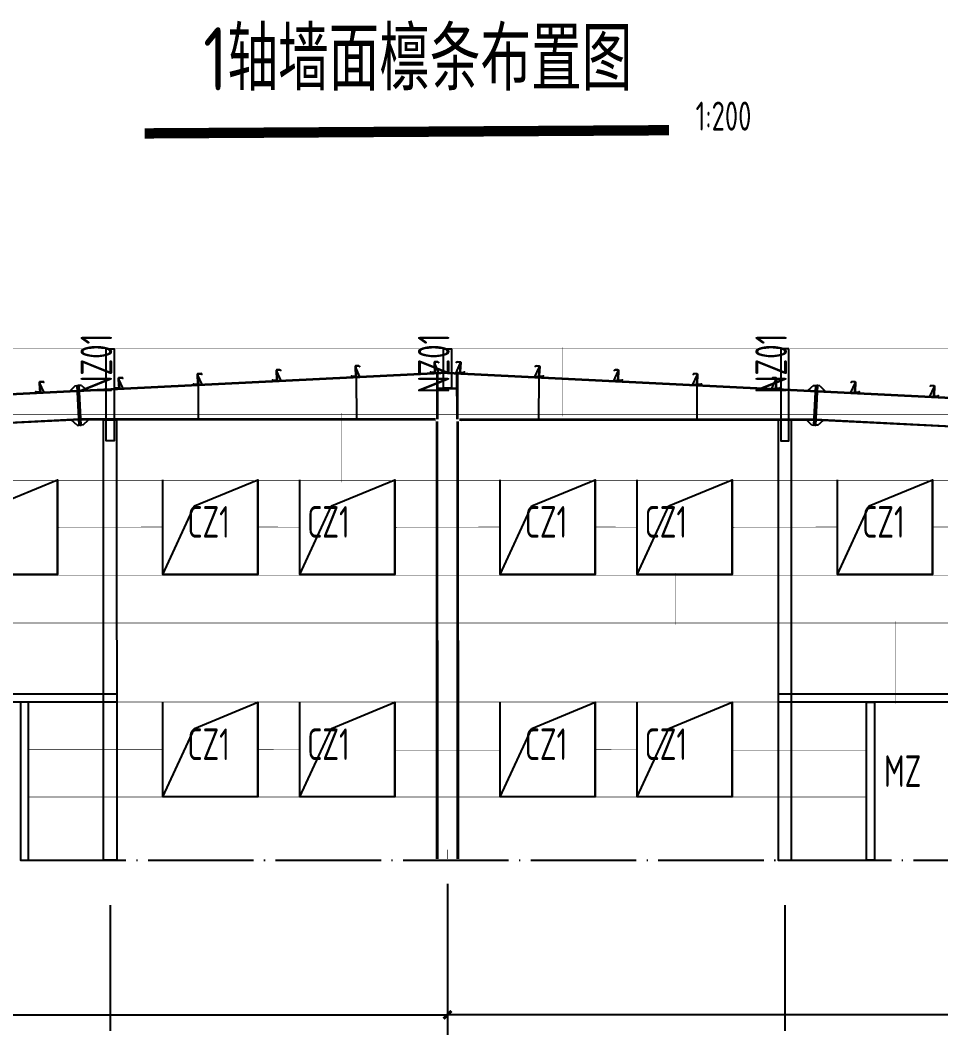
# Model space of a CAD drawing. Extents: x 180850 to 1399066, y 48356 to 327880.
# Drawn here: x 1071736 to 1089196, y 157399 to 176638 of the extents above; entities that cross this region are included whole.
import ezdxf

# ---------------------------------------------------------------- set-up
doc = ezdxf.new("R2010")
doc.units = 0
doc.header["$LTSCALE"] = 1000
doc.linetypes.add('DOTE', pattern=[2.42, 2, -0.2, 0.02, -0.2])
for name, color, linetype in [('AXIS', 3, 'Continuous'), ('DIM_SYMB', 3, 'Continuous'), ('DOTE', 1, 'Continuous'), ('GL', 150, 'Continuous'), ('GZ', 50, 'Continuous'), ('LT', 181, 'Continuous'), ('NUM', 7, 'Continuous'), ('PZ', 202, 'Continuous'), ('TEXT', 7, 'Continuous')]:
    doc.layers.add(name, color=color, linetype=linetype)
doc.styles.add('_TCH_DIM_T3', font='SIMPLEX', dxfattribs={"width": 0.705882, "bigfont": 'GBCBIG'})
doc.styles.add('TSSD_Label', font='tssdeng.shx', dxfattribs={"width": 0.7, "bigfont": 'hztxt.shx'})
doc.styles.add('TSSD_Norm', font='tssdeng.shx', dxfattribs={"bigfont": 'hztxt.shx'})
doc.dimstyles.new('_TCH_ARCH&&150', dxfattribs={"dimtxt": 446.25, "dimasz": 150, "dimexe": 375, "dimexo": 450, "dimgap": 189.375, "dimtad": 1, "dimdec": 0, "dimzin": 0, "dimdsep": 46, "dimtxsty": '_TCH_DIM_T3', "dimblk": 'ARCHTICK', "dimcen": 0.09, "dimclrd": 3, "dimclre": 3, "dimclrt": 7, "dimazin": 2, "dimtfac": 1, "dimtdec": 0, "dimtix": 1, "dimtmove": 2, "dimatfit": 3, "dimfxl": 1, "dimtolj": 1, "dimtzin": 0, "dimarcsym": 0})

# ---------------------------------------------------------------- blocks, each defined once
blk = doc.blocks.new('_ArchTick')
at = {"color": 0, "linetype": 'ByBlock', "const_width": 0.4}
blk.add_lwpolyline([(-0.5, -0.5), (0.5, 0.5)], dxfattribs=at)
blk = doc.blocks.new('*D1331')
at = {"color": 3, "lineweight": -2, "transparency": 16777216}
for p, q in [((2111, 4973), (2111, 2090)), ((27461, 4948), (27461, 2090)), ((2111, 2465), (27461, 2465))]:
    blk.add_line(p, q, dxfattribs=at)
at = {"layer": 'Defpoints', "color": 0, "transparency": 16777216}
for p in [(2111, 5423), (27461, 5398, -1), (27461, 2465)]:
    blk.add_point(p, dxfattribs=at)
at = {"color": 3, "lineweight": -2, "transparency": 16777216, "xscale": 150, "yscale": 150, "zscale": 150, "rotation": 180}
blk.add_blockref('_ArchTick', (2111, 2465), dxfattribs=at)
at = {"color": 3, "lineweight": -2, "transparency": 16777216, "xscale": 150, "yscale": 150, "zscale": 150}
blk.add_blockref('_ArchTick', (27461, 2465), dxfattribs=at)
at = {"color": 7, "transparency": 16777216, "insert": (14786, 2877), "char_height": 446.2, "attachment_point": 5, "style": '_TCH_DIM_T3'}
blk.add_mtext('\\A1;25350', dxfattribs=at)
blk = doc.blocks.new('*D1330')
at = {"color": 3, "lineweight": -2, "transparency": 16777216}
for p, q in [((27461, 4948), (27461, 2090)), ((52811, 4948), (52811, 2090)), ((52811, 2465), (27461, 2465))]:
    blk.add_line(p, q, dxfattribs=at)
at = {"layer": 'Defpoints', "color": 0, "transparency": 16777216}
for p in [(27461, 5398, -1), (52811, 5398, -1), (27461, 2465)]:
    blk.add_point(p, dxfattribs=at)
at = {"color": 3, "lineweight": -2, "transparency": 16777216, "xscale": 150, "yscale": 150, "zscale": 150, "rotation": 180}
blk.add_blockref('_ArchTick', (27461, 2465), dxfattribs=at)
at = {"color": 3, "lineweight": -2, "transparency": 16777216, "xscale": 150, "yscale": 150, "zscale": 150}
blk.add_blockref('_ArchTick', (52811, 2465), dxfattribs=at)
at = {"color": 7, "transparency": 16777216, "insert": (40136, 2877), "char_height": 446.2, "attachment_point": 5, "style": '_TCH_DIM_T3'}
blk.add_mtext('\\A1;25350', dxfattribs=at)
blk = doc.blocks.new('A$C5C4D7DB2')
at = {"color": 8}
for p, q in [((25729, 14552.3, -0.9), (25734.1, 13762, -3.3)), ((29192.1, 14552.3, -0.9), (29187, 13762, -3.3)), ((20488, 13751.6, -0.9), (20460.5, 14300.9, -0.9)), ((22730.9, 14402.4, -0.9), (22730.6, 13763.2, -1.5)), ((32190.2, 14402.4, -0.9), (32190.5, 13763.2, -1.5)), ((34433.1, 13751.6, -0.9), (34460.5, 14300.9, -0.9))]:
    blk.add_line(p, q, dxfattribs=at)
at = {"color": 8, "elevation": -0.9}
blk.add_lwpolyline([(27279.4, 14350.9), (27641.7, 14350.9), (27641.7, 14336.4), (27279.4, 14336.4)], close=True, dxfattribs=at)
at = {"layer": 'AXIS'}
for p, q in [((21060.5, 4547.9, -0.9), (21060.5, 2160, -0.9)), ((27460.5, 4547.9, -0.9), (27460.5, 2160, -0.9)), ((33860.5, 4547.9, -0.9), (33860.5, 2160, -0.9))]:
    blk.add_line(p, q, dxfattribs=at)
at = {"layer": 'DOTE', "linetype": 'DOTE'}
blk.add_line((0, 5397.9, -0.9), (54273.6, 5397.9, -0.9), dxfattribs=at)
at = {"layer": 'GL', "color": 8}
for p, q in [((27460.5, 14638.9, -0.9), (2703.9, 13401.1, -0.9)), ((27460.5, 14650.9, -0.9), (2704.1, 13413.1, -0.9)), ((27262.9, 13762.3, -4.7), (27266.1, 14628.9, -9.5)), ((27276.9, 13762.3, -4.7), (27280.1, 14629.6, -9.5)), ((27460.5, 14650.9, -0.9), (52204.5, 13413.7, -0.9)), ((27460.5, 14638.9, -0.9), (52204.5, 13401.7, -0.9)), ((27644.2, 13762.3, -4.7), (27641, 14629.6, -9.5)), ((27658.2, 13762.3, -4.7), (27655, 14628.9, -9.5)), ((20487.4, 13763.6, -1.5), (7427.6, 13110.6, 0.1)), ((20488, 13751.6, -1.5), (7428.2, 13098.6, 0.1)), ((27233.2, 13761.4, -4.2), (20487.4, 13764, -0.1)), ((27233.2, 13750.2, -2.9), (20488, 13751.6, -0.9)), ((27687.9, 13761.4, -4.2), (34433.7, 13764, -0.1)), ((27687.9, 13750.2, -2.9), (34433.1, 13751.6, -0.9)), ((34433.1, 13751.6, -1.5), (47492.9, 13098.6, 0.1)), ((34433.7, 13763.6, -1.5), (47493.5, 13110.6, 0.1))]:
    blk.add_line(p, q, dxfattribs=at)
at = {"layer": 'GZ', "color": 8}
for p, q in [((27260.5, 5422.9, -0.9), (27258.2, 13722.3, -8.7)), ((27274.5, 5422.9, -0.9), (27272.2, 13722.3, -8.7)), ((27644.2, 13722.3, -9.3), (27646.5, 5422.9, -0.9)), ((27658.2, 13722.3, -9.3), (27660.5, 5422.9, -0.9))]:
    blk.add_line(p, q, dxfattribs=at)
at = {"layer": 'GZ', "elevation": -0.9}
for points in [[(20985.5, 15097.6), (21135.5, 15097.6), (21135.5, 13353.7), (20985.5, 13353.7)], [(27385.5, 15097.6), (27535.5, 15097.6), (27535.5, 14350.9), (27385.5, 14350.9)], [(33935.5, 15097.6), (33785.5, 15097.6), (33785.5, 13353.7), (33935.5, 13353.7)], [(20935.5, 5397.9), (20936.1, 13751.5), (21185, 13751.5), (21185.5, 5397.9)], [(33985.5, 5397.9), (33985, 13751.5), (33736.1, 13751.5), (33735.5, 5397.9)]]:
    blk.add_lwpolyline(points, close=True, dxfattribs=at)
at = {"layer": 'LT', "color": 8, "linetype": 'Continuous'}
for p, q in [((24239.2, 14642.3, -4.9), (24199.3, 14640.3, -4.9)), ((24239.2, 14642.3, -4.9), (24199.3, 14640.3, -4.9)), ((25737.3, 14717.2, -4.9), (25697.5, 14715.2, -4.9)), ((25737.3, 14717.2, -4.9), (25697.5, 14715.2, -4.9)), ((25741.9, 14625.8, -4.9), (25702, 14623.8, -4.9)), ((25741.9, 14625.8, -4.9), (25702, 14623.8, -4.9)), ((27235.5, 14792.1, -4.9), (27195.6, 14790.1, -4.9)), ((27235.5, 14792.1, -4.9), (27195.6, 14790.1, -4.9)), ((27240, 14700.7, -4.9), (27200.2, 14698.7, -4.9)), ((27240, 14700.7, -4.9), (27200.2, 14698.7, -4.9)), ((27681.1, 14700.7, -4.9), (27721, 14698.7, -4.9)), ((27681.1, 14700.7, -4.9), (27721, 14698.7, -4.9)), ((27685.7, 14792.1, -4.9), (27725.5, 14790.1, -4.9)), ((27685.7, 14792.1, -4.9), (27725.5, 14790.1, -4.9)), ((29179.2, 14625.8, -4.9), (29219, 14623.8, -4.9)), ((29179.2, 14625.8, -4.9), (29219, 14623.8, -4.9)), ((29183.8, 14717.2, -4.9), (29223.6, 14715.2, -4.9)), ((29183.8, 14717.2, -4.9), (29223.6, 14715.2, -4.9)), ((30681.9, 14642.3, -4.9), (30721.7, 14640.3, -4.9)), ((30681.9, 14642.3, -4.9), (30721.7, 14640.3, -4.9)), ((21242.9, 14492.5, -4.9), (21203.1, 14490.5, -4.9)), ((21242.9, 14492.5, -4.9), (21203.1, 14490.5, -4.9)), ((22741.1, 14567.4, -4.9), (22701.2, 14565.4, -4.9)), ((22741.1, 14567.4, -4.9), (22701.2, 14565.4, -4.9)), ((22745.6, 14476, -4.9), (22705.8, 14474, -4.9)), ((22745.6, 14476, -4.9), (22705.8, 14474, -4.9)), ((24243.8, 14550.9, -4.9), (24203.9, 14548.9, -4.9)), ((24243.8, 14550.9, -4.9), (24203.9, 14548.9, -4.9)), ((30677.3, 14550.9, -4.9), (30717.2, 14548.9, -4.9)), ((30677.3, 14550.9, -4.9), (30717.2, 14548.9, -4.9)), ((32175.4, 14476, -4.9), (32215.3, 14474, -4.9)), ((32175.4, 14476, -4.9), (32215.3, 14474, -4.9)), ((32180, 14567.4, -4.9), (32219.9, 14565.4, -4.9)), ((32180, 14567.4, -4.9), (32219.9, 14565.4, -4.9)), ((19744.8, 14417.6, -4.9), (19705, 14415.6, -4.9)), ((19744.8, 14417.6, -4.9), (19705, 14415.6, -4.9)), ((19749.4, 14326.2, -4.9), (19709.5, 14324.2, -4.9)), ((19749.4, 14326.2, -4.9), (19709.5, 14324.2, -4.9)), ((21247.5, 14401.1, -4.9), (21207.7, 14399.1, -4.9)), ((21247.5, 14401.1, -4.9), (21207.7, 14399.1, -4.9)), ((35171.7, 14326.2, -4.9), (35211.6, 14324.2, -4.9)), ((35171.7, 14326.2, -4.9), (35211.6, 14324.2, -4.9)), ((35176.3, 14417.6, -4.9), (35216.1, 14415.6, -4.9)), ((35176.3, 14417.6, -4.9), (35216.1, 14415.6, -4.9)), ((36669.8, 14251.3, -4.9), (36709.7, 14249.3, -4.9)), ((36669.8, 14251.3, -4.9), (36709.7, 14249.3, -4.9)), ((36674.4, 14342.7, -4.9), (36714.3, 14340.7, -4.9)), ((36674.4, 14342.7, -4.9), (36714.3, 14340.7, -4.9))]:
    blk.add_line(p, q, dxfattribs=at)
at = {"layer": 'LT', "color": 1, "linetype": 'Continuous'}
for p, q in [((33678.1, 14492.5, -4.9), (33718, 14490.5, -4.9)), ((33678.1, 14492.5, -4.9), (33718, 14490.5, -4.9)), ((33673.6, 14401.1, -4.9), (33713.4, 14399.1, -4.9)), ((33673.6, 14401.1, -4.9), (33713.4, 14399.1, -4.9))]:
    blk.add_line(p, q, dxfattribs=at)
at = {"layer": 'LT', "color": 8, "elevation": -4.9}
for points in [[(27213.1, 14835.8, -0.4142136), (27222.6, 14846.3), (27278.3, 14849.1), (27292.4, 14836.3), (27294.5, 14838.5), (27279.4, 14852.1), (27219.5, 14849.1, 0.4142136), (27210, 14838.6), (27218.8, 14661.8, -0.4142136), (27209.3, 14651.4), (27153.7, 14648.6), (27139.5, 14661.4), (27137.5, 14659.1), (27152.6, 14645.5), (27212.5, 14648.5, 0.4142136), (27222, 14659), (27213.1, 14835.8)], [(27708, 14835.8, 0.4142136), (27698.5, 14846.3), (27642.8, 14849.1), (27628.7, 14836.3), (27626.7, 14838.5), (27641.7, 14852.1), (27701.7, 14849.1, -0.4142136), (27711.2, 14838.6), (27702.3, 14661.8, 0.4142136), (27711.8, 14651.4), (27767.5, 14648.6), (27781.6, 14661.4), (27783.6, 14659.1), (27768.6, 14645.5), (27708.7, 14648.5, -0.4142136), (27699.2, 14659), (27708, 14835.8)], [(22718.8, 14611.1, -0.4142136), (22728.2, 14621.6), (22783.9, 14624.3), (22798.1, 14611.6), (22800.1, 14613.8), (22785, 14627.4), (22725.1, 14624.4, 0.4142136), (22715.6, 14613.9), (22724.5, 14437.1, -0.4142136), (22715, 14426.6), (22659.3, 14423.9), (22645.2, 14436.6), (22643.1, 14434.4), (22658.2, 14420.8), (22718.1, 14423.8, 0.4142136), (22727.6, 14434.3), (22718.8, 14611.1)], [(24216.9, 14686, -0.4142136), (24226.4, 14696.5), (24282.1, 14699.2), (24296.2, 14686.5), (24298.2, 14688.7), (24283.2, 14702.3), (24223.2, 14699.3, 0.4142136), (24213.7, 14688.8), (24222.6, 14512, -0.4142136), (24213.1, 14501.6), (24157.4, 14498.8), (24143.3, 14511.5), (24141.3, 14509.3), (24156.3, 14495.7), (24216.2, 14498.7, 0.4142136), (24225.7, 14509.2), (24216.9, 14686)], [(29206.1, 14760.9, 0.4142136), (29196.6, 14771.4), (29140.9, 14774.1), (29126.8, 14761.4), (29124.8, 14763.6), (29139.8, 14777.2), (29199.7, 14774.2, -0.4142136), (29209.2, 14763.7), (29200.4, 14586.9, 0.4142136), (29209.9, 14576.5), (29265.6, 14573.7), (29279.7, 14586.4), (29281.7, 14584.2), (29266.7, 14570.6), (29206.7, 14573.6, -0.4142136), (29197.2, 14584.1), (29206.1, 14760.9)], [(30704.2, 14686, 0.4142136), (30694.7, 14696.5), (30639, 14699.2), (30624.9, 14686.5), (30622.9, 14688.7), (30637.9, 14702.3), (30697.9, 14699.3, -0.4142136), (30707.4, 14688.8), (30698.5, 14512, 0.4142136), (30708, 14501.6), (30763.7, 14498.8), (30777.8, 14511.5), (30779.8, 14509.3), (30764.8, 14495.7), (30704.9, 14498.7, -0.4142136), (30695.4, 14509.2), (30704.2, 14686)], [(32202.3, 14611.1, 0.4142136), (32192.8, 14621.6), (32137.2, 14624.3), (32123, 14611.6), (32121, 14613.8), (32136.1, 14627.4), (32196, 14624.4, -0.4142136), (32205.5, 14613.9), (32196.6, 14437.1, 0.4142136), (32206.1, 14426.6), (32261.8, 14423.9), (32275.9, 14436.6), (32278, 14434.4), (32262.9, 14420.8), (32203, 14423.8, -0.4142136), (32193.5, 14434.3), (32202.3, 14611.1)], [(19722.5, 14461.3, -0.4142136), (19732, 14471.7), (19787.7, 14474.5), (19801.8, 14461.7), (19803.8, 14464), (19788.8, 14477.6), (19728.8, 14474.6, 0.4142136), (19719.4, 14464.1), (19728.2, 14287.3, -0.4142136), (19718.7, 14276.8), (19663, 14274), (19648.9, 14286.8), (19646.9, 14284.6), (19661.9, 14271), (19721.9, 14274, 0.4142136), (19731.3, 14284.5), (19722.5, 14461.3)], [(21220.6, 14536.2, -0.4142136), (21230.1, 14546.6), (21285.8, 14549.4), (21299.9, 14536.7), (21301.9, 14538.9), (21286.9, 14552.5), (21227, 14549.5, 0.4142136), (21217.5, 14539), (21226.3, 14362.2, -0.4142136), (21216.8, 14351.7), (21161.1, 14349), (21147, 14361.7), (21145, 14359.5), (21160.1, 14345.9), (21220, 14348.9, 0.4142136), (21229.5, 14359.4), (21220.6, 14536.2)], [(35198.6, 14461.3, 0.4142136), (35189.1, 14471.7), (35133.4, 14474.5), (35119.3, 14461.7), (35117.3, 14464), (35132.3, 14477.6), (35192.3, 14474.6, -0.4142136), (35201.7, 14464.1), (35192.9, 14287.3, 0.4142136), (35202.4, 14276.8), (35258.1, 14274), (35272.2, 14286.8), (35274.2, 14284.6), (35259.2, 14271), (35199.2, 14274, -0.4142136), (35189.8, 14284.5), (35198.6, 14461.3)], [(36696.7, 14386.3, 0.4142136), (36687.2, 14396.8), (36631.5, 14399.6), (36617.4, 14386.8), (36615.4, 14389.1), (36630.5, 14402.7), (36690.4, 14399.7, -0.4142136), (36699.9, 14389.2), (36691, 14212.4, 0.4142136), (36700.5, 14201.9), (36756.2, 14199.1), (36770.3, 14211.9), (36772.3, 14209.7), (36757.3, 14196.1), (36697.4, 14199.1, -0.4142136), (36687.9, 14209.6), (36696.7, 14386.3)]]:
    blk.add_lwpolyline(points, format="xyb", dxfattribs=at)
at = {"layer": 'LT', "color": 8, "elevation": -0.9}
for points in [[(27213.4, 14830.8), (27219.4, 14831.1), (27229, 14639.3), (27223, 14639)], [(27219.9, 14821.1), (27229, 14639.3), (27298.9, 14642.8)], [(27701.3, 14821.1), (27692.2, 14639.3), (27622.3, 14642.8)], [(27707.8, 14830.8), (27701.8, 14831.1), (27692.2, 14639.3), (27698.2, 14639)], [(24217.1, 14681), (24223.1, 14681.3), (24232.7, 14489.5), (24226.7, 14489.2)], [(24223.6, 14671.3), (24232.7, 14489.5), (24302.6, 14493)], [(29199.3, 14746.2), (29190.3, 14564.4), (29120.4, 14567.9)], [(29205.8, 14755.9), (29199.8, 14756.2), (29190.3, 14564.4), (29196.2, 14564.1)], [(30697.5, 14671.3), (30688.4, 14489.5), (30618.5, 14493)], [(30704, 14681), (30698, 14681.3), (30688.4, 14489.5), (30694.4, 14489.2)], [(19722.8, 14456.3), (19728.7, 14456.6), (19738.3, 14264.8), (19732.3, 14264.5)], [(19729.2, 14446.6), (19738.3, 14264.8), (19808.2, 14268.3)], [(21220.9, 14531.2), (21226.9, 14531.5), (21236.5, 14339.7), (21230.5, 14339.4)], [(21227.4, 14521.5), (21236.5, 14339.7), (21306.4, 14343.2)], [(22719, 14606.1), (22725, 14606.4), (22734.6, 14414.6), (22728.6, 14414.3)], [(22725.5, 14596.4), (22734.6, 14414.6), (22804.5, 14418.1)], [(32195.6, 14596.4), (32186.5, 14414.6), (32116.6, 14418.1)], [(32202.1, 14606.1), (32196.1, 14606.4), (32186.5, 14414.6), (32192.5, 14414.3)], [(35191.9, 14446.6), (35182.8, 14264.8), (35112.9, 14268.3)], [(35198.3, 14456.3), (35192.4, 14456.6), (35182.8, 14264.8), (35188.8, 14264.5)], [(36690, 14371.7), (36680.9, 14189.9), (36611, 14193.4)], [(36696.5, 14381.4), (36690.5, 14381.7), (36680.9, 14189.9), (36686.9, 14189.6)]]:
    blk.add_lwpolyline(points, close=True, dxfattribs=at)
at = {"layer": 'LT', "elevation": -4.9}
for points in [[(25715, 14760.9, -0.4142136), (25724.5, 14771.4), (25780.2, 14774.1), (25794.3, 14761.4), (25796.3, 14763.6), (25781.3, 14777.2), (25721.4, 14774.2, 0.4142136), (25711.9, 14763.7), (25720.7, 14586.9, -0.4142136), (25711.2, 14576.5), (25655.5, 14573.7), (25641.4, 14586.4), (25639.4, 14584.2), (25654.4, 14570.6), (25714.4, 14573.6, 0.4142136), (25723.9, 14584.1), (25715, 14760.9)], [(33700.5, 14536.2, 0.4142136), (33691, 14546.6), (33635.3, 14549.4), (33621.2, 14536.7), (33619.2, 14538.9), (33634.2, 14552.5), (33694.1, 14549.5, -0.4142136), (33703.6, 14539), (33694.8, 14362.2, 0.4142136), (33704.3, 14351.7), (33759.9, 14349), (33774.1, 14361.7), (33776.1, 14359.5), (33761, 14345.9), (33701.1, 14348.9, -0.4142136), (33691.6, 14359.4), (33700.5, 14536.2)]]:
    blk.add_lwpolyline(points, format="xyb", dxfattribs=at)
at = {"layer": 'LT', "elevation": -0.9}
for points in [[(25715.3, 14755.9), (25721.3, 14756.2), (25730.8, 14564.4), (25724.9, 14564.1)], [(25721.8, 14746.2), (25730.8, 14564.4), (25800.7, 14567.9)], [(33693.7, 14521.5), (33684.6, 14339.7), (33614.7, 14343.2)], [(33700.2, 14531.2), (33694.2, 14531.5), (33684.6, 14339.7), (33690.6, 14339.4)]]:
    blk.add_lwpolyline(points, close=True, dxfattribs=at)
at = {"layer": 'LT', "color": 8, "linetype": 'Continuous'}
for points in [[(24216.7, 14628.9, -4.9), (24215.5, 14653.4, -4.9), (24225.7, 14629.4, -4.9), (24224.5, 14653.8, -4.9)], [(24216.7, 14628.9, -4.9), (24215.5, 14653.4, -4.9), (24225.7, 14629.4, -4.9), (24224.5, 14653.8, -4.9)], [(25718.2, 14636.9, -4.9), (25719.4, 14612.4, -4.9), (25727.2, 14637.3, -4.9), (25728.4, 14612.9, -4.9)], [(25718.2, 14636.9, -4.9), (25719.4, 14612.4, -4.9), (25727.2, 14637.3, -4.9), (25728.4, 14612.9, -4.9)], [(27213, 14778.7, -4.9), (27211.8, 14803.2, -4.9), (27222, 14779.2, -4.9), (27220.8, 14803.6, -4.9)], [(27213, 14778.7, -4.9), (27211.8, 14803.2, -4.9), (27222, 14779.2, -4.9), (27220.8, 14803.6, -4.9)], [(27216.3, 14711.8, -4.9), (27217.6, 14687.3, -4.9), (27225.3, 14712.2, -4.9), (27226.6, 14687.8, -4.9)], [(27216.3, 14711.8, -4.9), (27217.6, 14687.3, -4.9), (27225.3, 14712.2, -4.9), (27226.6, 14687.8, -4.9)], [(27704.8, 14711.8, -4.9), (27703.6, 14687.3, -4.9), (27695.8, 14712.2, -4.9), (27694.6, 14687.8, -4.9)], [(27704.8, 14711.8, -4.9), (27703.6, 14687.3, -4.9), (27695.8, 14712.2, -4.9), (27694.6, 14687.8, -4.9)], [(27708.2, 14778.7, -4.9), (27709.4, 14803.2, -4.9), (27699.2, 14779.2, -4.9), (27700.4, 14803.6, -4.9)], [(27708.2, 14778.7, -4.9), (27709.4, 14803.2, -4.9), (27699.2, 14779.2, -4.9), (27700.4, 14803.6, -4.9)], [(29202.9, 14636.9, -4.9), (29201.7, 14612.4, -4.9), (29193.9, 14637.3, -4.9), (29192.7, 14612.9, -4.9)], [(29202.9, 14636.9, -4.9), (29201.7, 14612.4, -4.9), (29193.9, 14637.3, -4.9), (29192.7, 14612.9, -4.9)], [(29206.2, 14703.8, -4.9), (29207.5, 14728.3, -4.9), (29197.2, 14704.3, -4.9), (29198.5, 14728.7, -4.9)], [(29206.2, 14703.8, -4.9), (29207.5, 14728.3, -4.9), (29197.2, 14704.3, -4.9), (29198.5, 14728.7, -4.9)], [(30704.4, 14628.9, -4.9), (30705.6, 14653.4, -4.9), (30695.4, 14629.4, -4.9), (30696.6, 14653.8, -4.9)], [(30704.4, 14628.9, -4.9), (30705.6, 14653.4, -4.9), (30695.4, 14629.4, -4.9), (30696.6, 14653.8, -4.9)], [(21220.5, 14479.1, -4.9), (21219.3, 14503.6, -4.9), (21229.5, 14479.5, -4.9), (21228.2, 14504, -4.9)], [(21220.5, 14479.1, -4.9), (21219.3, 14503.6, -4.9), (21229.5, 14479.5, -4.9), (21228.2, 14504, -4.9)], [(22718.6, 14554, -4.9), (22717.4, 14578.5, -4.9), (22727.6, 14554.4, -4.9), (22726.4, 14578.9, -4.9)], [(22718.6, 14554, -4.9), (22717.4, 14578.5, -4.9), (22727.6, 14554.4, -4.9), (22726.4, 14578.9, -4.9)], [(22722, 14487.1, -4.9), (22723.2, 14462.6, -4.9), (22730.9, 14487.5, -4.9), (22732.2, 14463, -4.9)], [(22722, 14487.1, -4.9), (22723.2, 14462.6, -4.9), (22730.9, 14487.5, -4.9), (22732.2, 14463, -4.9)], [(24220.1, 14562, -4.9), (24221.3, 14537.5, -4.9), (24229.1, 14562.4, -4.9), (24230.3, 14537.9, -4.9)], [(24220.1, 14562, -4.9), (24221.3, 14537.5, -4.9), (24229.1, 14562.4, -4.9), (24230.3, 14537.9, -4.9)], [(30701, 14562, -4.9), (30699.8, 14537.5, -4.9), (30692, 14562.4, -4.9), (30690.8, 14537.9, -4.9)], [(30701, 14562, -4.9), (30699.8, 14537.5, -4.9), (30692, 14562.4, -4.9), (30690.8, 14537.9, -4.9)], [(32199.1, 14487.1, -4.9), (32197.9, 14462.6, -4.9), (32190.2, 14487.5, -4.9), (32188.9, 14463, -4.9)], [(32199.1, 14487.1, -4.9), (32197.9, 14462.6, -4.9), (32190.2, 14487.5, -4.9), (32188.9, 14463, -4.9)], [(32202.5, 14554, -4.9), (32203.7, 14578.5, -4.9), (32193.5, 14554.4, -4.9), (32194.7, 14578.9, -4.9)], [(32202.5, 14554, -4.9), (32203.7, 14578.5, -4.9), (32193.5, 14554.4, -4.9), (32194.7, 14578.9, -4.9)], [(19722.4, 14404.2, -4.9), (19721.1, 14428.6, -4.9), (19731.3, 14404.6, -4.9), (19730.1, 14429.1, -4.9)], [(19722.4, 14404.2, -4.9), (19721.1, 14428.6, -4.9), (19731.3, 14404.6, -4.9), (19730.1, 14429.1, -4.9)], [(19725.7, 14337.2, -4.9), (19726.9, 14312.8, -4.9), (19734.7, 14337.7, -4.9), (19735.9, 14313.2, -4.9)], [(19725.7, 14337.2, -4.9), (19726.9, 14312.8, -4.9), (19734.7, 14337.7, -4.9), (19735.9, 14313.2, -4.9)], [(21223.8, 14412.1, -4.9), (21225, 14387.7, -4.9), (21232.8, 14412.6, -4.9), (21234, 14388.1, -4.9)], [(21223.8, 14412.1, -4.9), (21225, 14387.7, -4.9), (21232.8, 14412.6, -4.9), (21234, 14388.1, -4.9)], [(35195.4, 14337.2, -4.9), (35194.2, 14312.8, -4.9), (35186.4, 14337.7, -4.9), (35185.2, 14313.2, -4.9)], [(35195.4, 14337.2, -4.9), (35194.2, 14312.8, -4.9), (35186.4, 14337.7, -4.9), (35185.2, 14313.2, -4.9)], [(35198.7, 14404.2, -4.9), (35200, 14428.6, -4.9), (35189.8, 14404.6, -4.9), (35191, 14429.1, -4.9)], [(35198.7, 14404.2, -4.9), (35200, 14428.6, -4.9), (35189.8, 14404.6, -4.9), (35191, 14429.1, -4.9)], [(36693.5, 14262.3, -4.9), (36692.3, 14237.9, -4.9), (36684.5, 14262.8, -4.9), (36683.3, 14238.3, -4.9)], [(36693.5, 14262.3, -4.9), (36692.3, 14237.9, -4.9), (36684.5, 14262.8, -4.9), (36683.3, 14238.3, -4.9)], [(36696.9, 14329.3, -4.9), (36698.1, 14353.7, -4.9), (36687.9, 14329.7, -4.9), (36689.1, 14354.2, -4.9)], [(36696.9, 14329.3, -4.9), (36698.1, 14353.7, -4.9), (36687.9, 14329.7, -4.9), (36689.1, 14354.2, -4.9)]]:
    blk.add_solid(points, dxfattribs=at)
at = {"layer": 'LT', "color": 1, "linetype": 'Continuous'}
for points in [[(25714.9, 14703.8, -4.9), (25713.6, 14728.3, -4.9), (25723.9, 14704.3, -4.9), (25722.6, 14728.7, -4.9)], [(25714.9, 14703.8, -4.9), (25713.6, 14728.3, -4.9), (25723.9, 14704.3, -4.9), (25722.6, 14728.7, -4.9)], [(33700.6, 14479.1, -4.9), (33701.8, 14503.6, -4.9), (33691.6, 14479.5, -4.9), (33692.9, 14504, -4.9)], [(33700.6, 14479.1, -4.9), (33701.8, 14503.6, -4.9), (33691.6, 14479.5, -4.9), (33692.9, 14504, -4.9)], [(33697.3, 14412.1, -4.9), (33696, 14387.7, -4.9), (33688.3, 14412.6, -4.9), (33687.1, 14388.1, -4.9)], [(33697.3, 14412.1, -4.9), (33696, 14387.7, -4.9), (33688.3, 14412.6, -4.9), (33687.1, 14388.1, -4.9)]]:
    blk.add_solid(points, dxfattribs=at)
at = {"layer": 'PZ', "color": 8}
for p, q in [((20395.6, 14397.8, -2.9), (20295.9, 14292.7, -4.9)), ((20395.6, 14397.8, -2.9), (20295.9, 14292.7, -4.9)), ((20395.6, 14397.8, -2.9), (20435.6, 14399.8, -2.9)), ((20395.6, 14397.8, -2.9), (20435.6, 14399.8, -2.9)), ((20515.5, 14403.8, -2.9), (20475.5, 14401.8, -2.9)), ((20515.5, 14403.8, -2.9), (20475.5, 14401.8, -2.9)), ((20515.5, 14403.8, -2.9), (20625.2, 14309.1, -4.9)), ((20515.5, 14403.8, -2.9), (20625.2, 14309.1, -4.9)), ((34405.6, 14403.8, -2.9), (34295.9, 14309.1, -4.9)), ((34405.6, 14403.8, -2.9), (34295.9, 14309.1, -4.9)), ((34405.6, 14403.8, -2.9), (34445.6, 14401.8, -2.9)), ((34405.6, 14403.8, -2.9), (34445.6, 14401.8, -2.9)), ((34525.5, 14397.8, -2.9), (34485.5, 14399.8, -2.9)), ((34525.5, 14397.8, -2.9), (34485.5, 14399.8, -2.9)), ((34525.5, 14397.8, -2.9), (34625.2, 14292.7, -4.9)), ((34525.5, 14397.8, -2.9), (34625.2, 14292.7, -4.9)), ((20433.1, 13648.7, -1.5), (20330.4, 13743.7, -1.5)), ((20433.1, 13648.7, -1.5), (20330.4, 13743.7, -1.5)), ((20552.9, 13654.7, -1.5), (20649.5, 13750.4, -1.5)), ((20552.9, 13654.7, -1.5), (20649.5, 13750.4, -1.5)), ((34368.2, 13654.7, -1.5), (34271.6, 13750.4, -1.5)), ((34368.2, 13654.7, -1.5), (34271.6, 13750.4, -1.5)), ((34488, 13648.7, -1.5), (34590.7, 13743.7, -1.5)), ((34488, 13648.7, -1.5), (34590.7, 13743.7, -1.5)), ((20433.1, 13648.7, -1.5), (20473, 13650.7, -1.5)), ((20433.1, 13648.7, -1.5), (20473, 13650.7, -1.5)), ((20552.9, 13654.7, -1.5), (20513, 13652.7, -1.5)), ((20552.9, 13654.7, -1.5), (20513, 13652.7, -1.5)), ((34368.2, 13654.7, -1.5), (34408.1, 13652.7, -1.5)), ((34368.2, 13654.7, -1.5), (34408.1, 13652.7, -1.5)), ((34488, 13648.7, -1.5), (34448.1, 13650.7, -1.5)), ((34488, 13648.7, -1.5), (34448.1, 13650.7, -1.5))]:
    blk.add_line(p, q, dxfattribs=at)
at = {"layer": 'PZ', "color": 8, "elevation": -0.9}
for points in [[(20493, 13651.7), (20473, 13650.7), (20435.6, 14399.8), (20455.6, 14400.8)], [(20493, 13651.7), (20473, 13650.7), (20435.6, 14399.8), (20455.6, 14400.8)], [(20493, 13651.7), (20513, 13652.7), (20475.5, 14401.8), (20455.6, 14400.8)], [(20493, 13651.7), (20513, 13652.7), (20475.5, 14401.8), (20455.6, 14400.8)], [(34428.1, 13651.7), (34408.1, 13652.7), (34445.6, 14401.8), (34465.5, 14400.8)], [(34428.1, 13651.7), (34408.1, 13652.7), (34445.6, 14401.8), (34465.5, 14400.8)], [(34428.1, 13651.7), (34448.1, 13650.7), (34485.5, 14399.8), (34465.5, 14400.8)], [(34428.1, 13651.7), (34448.1, 13650.7), (34485.5, 14399.8), (34465.5, 14400.8)]]:
    blk.add_lwpolyline(points, close=True, dxfattribs=at)
at = {"layer": 'PZ', "color": 8, "const_width": 2, "elevation": -4.7}
for points in [[(27233.2, 13762.2), (27733.2, 13762.3), (27733.2, 13742.3), (27233.2, 13742.2)], [(27233.2, 13722.2), (27733.2, 13722.3), (27733.2, 13742.3), (27233.2, 13742.2)]]:
    blk.add_lwpolyline(points, close=True, dxfattribs=at)
at = {"layer": 'PZ', "const_width": 2.25, "elevation": -0.9}
for points in [[(27467.5, 5597.9), (27453.5, 5597.9), (27453.5, 5422.9), (27467.5, 5422.9)], [(27235.5, 5397.9), (27685.5, 5397.9), (27685.5, 5422.9), (27235.5, 5422.9)]]:
    blk.add_lwpolyline(points, close=True, dxfattribs=at)
dim = blk.add_linear_dim(base=(27460.5, 2464.5), p1=(2110.5, 5422.9), p2=(27460.5, 5397.9, -0.9), dimstyle='_TCH_ARCH&&150')
dim.commit()
dim.dimension.update_dxf_attribs({"geometry": '*D1331', "text_midpoint": (14785.5, 2877)})
dim = blk.add_linear_dim(base=(27460.5, 2464.5), p1=(52810.5, 5397.9, -0.9), p2=(27460.5, 5397.9, -0.9), angle=180, dimstyle='_TCH_ARCH&&150')
dim.commit()
dim.dimension.update_dxf_attribs({"geometry": '*D1330', "text_midpoint": (40135.5, 2877)})

msp = doc.modelspace()

# ---------------------------------------------------------------- linework, layer by layer
at = {"layer": 'AXIS', "color": 6, "linetype": 'ByBlock'}
for p, q in [((1073564.34, 163857.01, -0.86), (1066914.57, 163857.01, -0.86)), ((1092764.34, 163857.01, -0.86), (1086114.57, 163857.01, -0.86)), ((1073564.35, 163707.01, -0.86), (1066914.56, 163707.1, -0.86)), ((1092764.35, 163707.01, -0.86), (1086114.56, 163707.1, -0.86))]:
    msp.add_line(p, q, dxfattribs=at)
at = {"layer": 'AXIS', "color": 3, "linetype": 'ByBlock', "const_width": 1}
for points, elevation in [([(1075614.55, 169127.04), (1075614.55, 169187.04), (1075614.55, 170376.69), (1075614.55, 170436.69)], -0.86), ([(1077769.55, 169127.04), (1077769.55, 169187.04), (1077769.55, 170376.69), (1077769.55, 170436.69)], -4.87), ([(1082014.55, 169127.04), (1082014.55, 169187.04), (1082014.55, 170376.69), (1082014.55, 170436.69)], -0.86), ([(1084169.55, 169127.04), (1084169.55, 169187.04), (1084169.55, 170376.69), (1084169.55, 170436.69)], -4.87), ([(1088414.55, 169127.04), (1088414.55, 169187.04), (1088414.55, 170376.69), (1088414.55, 170436.69)], -0.86), ([(1075549.55, 167877.13), (1075549.55, 167937.13), (1075549.55, 169127.04), (1075549.55, 169187.04)], -0.86), ([(1077829.55, 167877.13), (1077829.55, 167937.13), (1077829.55, 169127.04), (1077829.55, 169187.04)], -0.86), ([(1081949.55, 167877.13), (1081949.55, 167937.13), (1081949.55, 169127.04), (1081949.55, 169187.04)], -0.86), ([(1084229.55, 167877.13), (1084229.55, 167937.13), (1084229.55, 169127.04), (1084229.55, 169187.04)], -0.86), ([(1088349.55, 167877.13), (1088349.55, 167937.13), (1088349.55, 169127.04), (1088349.55, 169187.04)], -0.86), ([(1075604.55, 165177.05), (1075604.55, 165237.05), (1075604.55, 166094.06), (1075604.55, 166154.06)], -0.86), ([(1077764.55, 165177.05), (1077764.55, 165237.05), (1077764.55, 166094.06), (1077764.55, 166154.06)], -0.86), ([(1082004.55, 165177.05), (1082004.55, 165237.05), (1082004.55, 166094.06), (1082004.55, 166154.06)], -0.86), ([(1084164.55, 165177.05), (1084164.55, 165237.05), (1084164.55, 166094.06), (1084164.55, 166154.06)], -0.86), ([(1088404.55, 165177.05), (1088404.55, 165237.05), (1088404.55, 166094.06), (1088404.55, 166154.06)], -0.86), ([(1075544.55, 163677.13), (1075544.55, 163737.13), (1075544.55, 165177.13), (1075544.55, 165237.13)], -0.86), ([(1077824.55, 163677.13), (1077824.55, 163737.13), (1077824.55, 165177.13), (1077824.55, 165237.13)], -0.86), ([(1081944.55, 163677.13), (1081944.55, 163737.13), (1081944.55, 165177.13), (1081944.55, 165237.13)], -0.86), ([(1084224.55, 163677.13), (1084224.55, 163737.13), (1084224.55, 165177.13), (1084224.55, 165237.13)], -0.86), ([(1088344.55, 163677.13), (1088344.55, 163737.13), (1088344.55, 165177.13), (1088344.55, 165237.13)], -0.86)]:
    msp.add_lwpolyline(points, dxfattribs=dict(at, elevation=elevation))
at = {"layer": 'AXIS', "color": 6, "linetype": 'ByBlock', "elevation": -0.86}
for points in [[(1071889.55, 163707.09), (1071739.55, 163707.09), (1071739.55, 160707.01), (1071889.55, 160707.01)], [(1087789.55, 163707.09), (1087939.55, 163707.09), (1087939.55, 160707.01), (1087789.55, 160707.01)]]:
    msp.add_lwpolyline(points, close=True, dxfattribs=at)
at = {"layer": 'DIM_SYMB', "const_width": 196}
msp.add_lwpolyline([(1074096.91, 174492.7), (1084043.5, 174553)], dxfattribs=at)
at = {"layer": 'GL'}
for p, q in [((1072439.55, 166124.06, 0), (1072439.55, 167924.14, 0)), ((1074439.55, 166124.06, 0), (1074439.55, 167924.14, 0)), ((1076239.55, 166124.06, 0), (1076239.55, 167924.14, 0)), ((1077039.55, 166124.06, 0), (1077039.55, 167924.14, 0)), ((1078839.55, 166124.06, 0), (1078839.55, 167924.14, 0)), ((1080839.55, 166124.06, 0), (1080839.55, 167924.14, 0)), ((1082639.55, 166124.06, 0), (1082639.55, 167924.14, 0)), ((1083439.55, 166124.06, 0), (1083439.55, 167924.14, 0)), ((1085239.55, 166124.06, 0), (1085239.55, 167924.14, 0)), ((1087239.55, 166124.06, 0), (1087239.55, 167924.14, 0)), ((1089039.55, 166124.06, 0), (1089039.55, 167924.14, 0)), ((1074439.55, 161907.05), (1074439.55, 163707.13)), ((1076239.55, 161907.05), (1076239.55, 163707.13)), ((1077039.55, 161907.05), (1077039.55, 163707.13)), ((1078839.55, 161907.05), (1078839.55, 163707.13)), ((1080839.55, 161907.05), (1080839.55, 163707.13)), ((1082639.55, 161907.05), (1082639.55, 163707.13)), ((1083439.55, 161907.05), (1083439.55, 163707.13)), ((1085239.55, 161907.05), (1085239.55, 163707.13))]:
    msp.add_line(p, q, dxfattribs=at)
at = {"layer": 'GL', "elevation": 0}
for points in [[(1071238.05, 167426.01), (1072439.55, 167924.14), (1072439.55, 166124.06), (1070639.55, 166124.06)], [(1075038.05, 167426.01), (1076239.55, 167924.14), (1076239.55, 166124.06), (1074439.55, 166124.06)], [(1077638.05, 167426.01), (1078839.55, 167924.14), (1078839.55, 166124.06), (1077039.55, 166124.06)], [(1081438.05, 167426.01), (1082639.55, 167924.14), (1082639.55, 166124.06), (1080839.55, 166124.06)], [(1084038.05, 167426.01), (1085239.55, 167924.14), (1085239.55, 166124.06), (1083439.55, 166124.06)], [(1087838.05, 167426.01), (1089039.55, 167924.14), (1089039.55, 166124.06), (1087239.55, 166124.06)]]:
    msp.add_lwpolyline(points, close=True, dxfattribs=at)
at = {"layer": 'GL'}
for points in [[(1075038.05, 163209), (1076239.55, 163707.13), (1076239.55, 161907.05), (1074439.55, 161907.05)], [(1077638.05, 163209), (1078839.55, 163707.13), (1078839.55, 161907.05), (1077039.55, 161907.05)], [(1081438.05, 163209), (1082639.55, 163707.13), (1082639.55, 161907.05), (1080839.55, 161907.05)], [(1084038.05, 163209), (1085239.55, 163707.13), (1085239.55, 161907.05), (1083439.55, 161907.05)]]:
    msp.add_lwpolyline(points, close=True, dxfattribs=at)
at = {"layer": 'LT', "linetype": 'ByBlock', "const_width": 10}
for points, elevation in [([(1105414.55, 170406.69), (1054489.5, 170406.69)], -4.87), ([(1105413.37, 169157.04), (1054488.32, 169157.04)], -4.87), ([(1105414.55, 167907.05), (1054489.5, 167907.05)], -0.86), ([(1074439.55, 167026.52), (1072439.55, 167023.1)], -0.86), ([(1076239.55, 167027.42), (1077039.55, 167024.1)], 0), ([(1080839.55, 167026.52), (1078839.55, 167023.1)], -0.86), ([(1082639.55, 167027.42), (1083439.55, 167024.1)], 0), ([(1087239.55, 167026.52), (1085239.55, 167023.1)], -0.86), ([(1089039.55, 167027.42), (1089839.55, 167024.1)], 0), ([(1105414.55, 166107.05), (1054489.5, 166107.05)], -0.86), ([(1105414.55, 165207.05), (1054489.5, 165207.05)], -0.86), ([(1087447.55, 163707.13), (1073314.75, 163707.06)], -0.86), ([(1074439.55, 162805.36), (1071889.55, 162805.36)], -0.86), ([(1078839.55, 162782.11), (1080839.55, 162782.11)], -0.86), ([(1085239.55, 162782.11), (1087789.55, 162782.11)], -0.86), ([(1087789.55, 161907.05), (1071889.55, 161907.05)], -0.86)]:
    msp.add_lwpolyline(points, dxfattribs=dict(at, elevation=elevation))
for points in [[(1076239.55, 162810.42), (1077039.55, 162807.09)], [(1082639.55, 162810.42), (1083439.55, 162807.09)]]:
    msp.add_lwpolyline(points, dxfattribs=at)

# ---------------------------------------------------------------- block references
msp.add_blockref('A$C5C4D7DB2', (1052379, 155309.1))

# ---------------------------------------------------------------- texts
at = {"layer": 'NUM', "linetype": 'ByBlock', "style": 'TSSD_Norm', "width": 0.8}
msp.add_text('1轴墙面檩条布置图 ', height=1200, dxfattribs=at).set_placement((1075207.02, 175305.69))
at = {"layer": 'NUM', "style": 'TSSD_Norm', "width": 0.7}
msp.add_text('1:200', height=550, dxfattribs=at).set_placement((1084546.83, 174545.03))
at = {"layer": 'TEXT', "style": 'TSSD_Norm', "width": 0.7}
for p in [(1073479.12, 169556, -0.86), (1079879.12, 169556, -0.86), (1086279.12, 169556, -0.86)]:
    msp.add_text('NZ01', height=600, rotation=90, dxfattribs=at).set_placement(p)
at = {"layer": 'TEXT', "style": 'TSSD_Label', "width": 0.7}
for s, p in [('CZ1', (1074905.6, 166824.52, 0.86)), ('CZ1', (1077178.6, 166824.52, 0.86)), ('CZ1', (1081305.6, 166824.52, 0.86)), ('CZ1', (1083578.6, 166824.52, 0.86)), ('CZ1', (1087705.6, 166824.52, 0.86)), ('CZ1', (1074905.6, 162607.51, 0.86)), ('CZ1', (1077178.6, 162607.51, 0.86)), ('CZ1', (1081305.6, 162607.51, 0.86)), ('CZ1', (1083578.6, 162607.51, 0.86)), ('MZ', (1088120.76, 162098.17, -0.86))]:
    msp.add_text(s, height=600, dxfattribs=at).set_placement(p)

doc.saveas('drawing.dxf')
